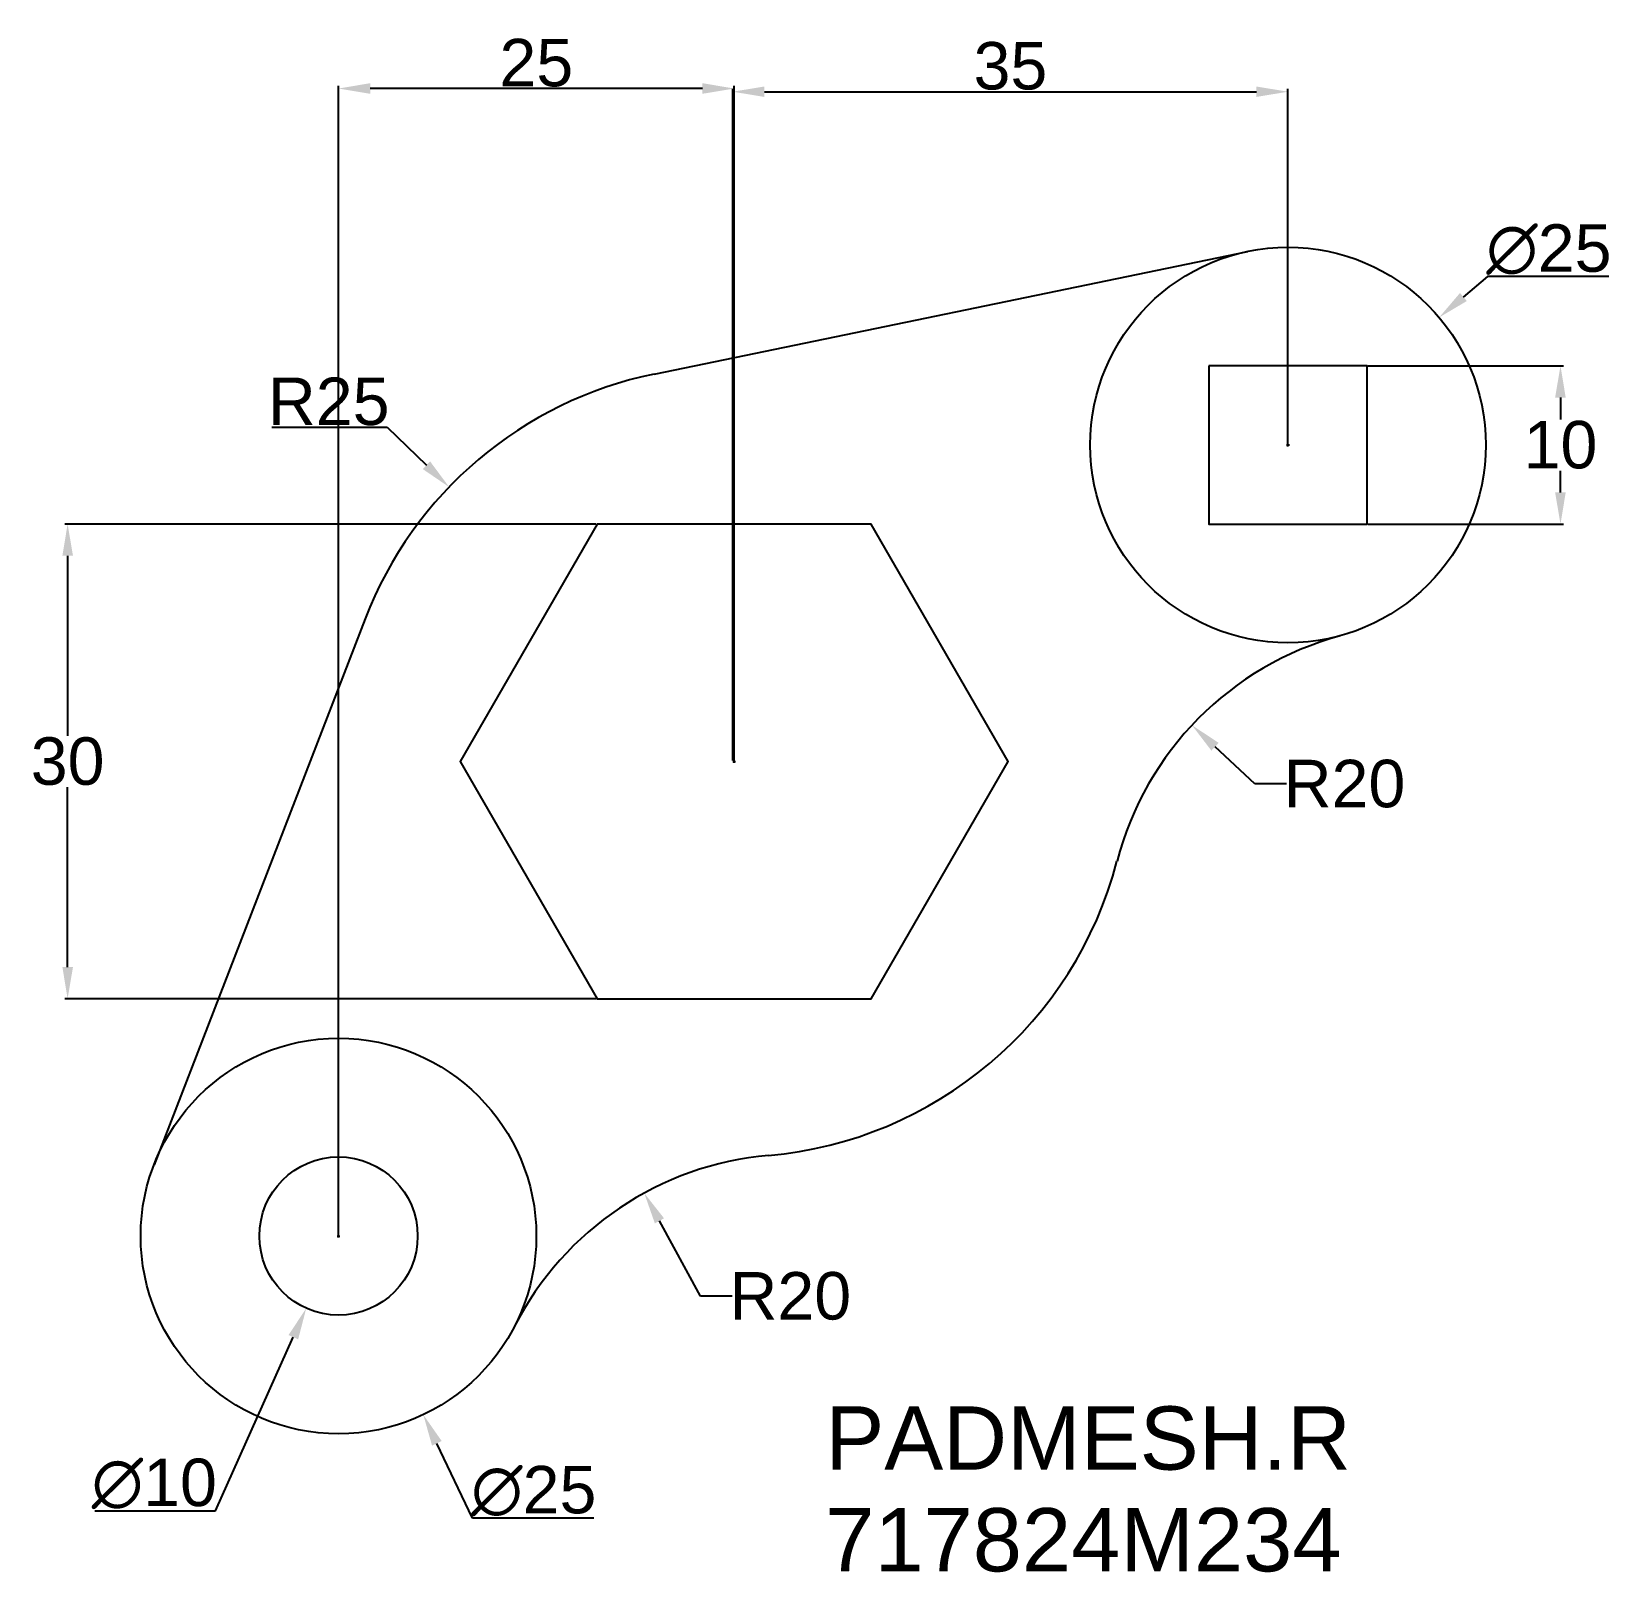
# Model space of a CAD drawing. Header units: millimetres. Extents: x 264 to 364, y 67 to 165.
import ezdxf

# ---------------------------------------------------------------- set-up
doc = ezdxf.new("R2010")
doc.units = ezdxf.units.MM
doc.header["$MEASUREMENT"] = 0
doc.styles.get("Standard").update_dxf_attribs({"font": 'arial.ttf'})
doc.dimstyles.get("Standard").update_dxf_attribs({"dimtxt": 3, "dimasz": 2, "dimexe": 0.18, "dimexo": 0.0625, "dimgap": 0.09, "dimtad": 1, "dimtih": 1, "dimtoh": 1, "dimdec": 0, "dimzin": 0, "dimdsep": 46, "dimtxsty": 'Standard', "dimcen": 0.09, "dimadec": 0, "dimazin": 0, "dimtfac": 1, "dimtdec": 0, "dimtofl": 0, "dimtmove": 0, "dimatfit": 3, "dimfxl": 1, "dimtolj": 1, "dimtzin": 0, "dimarcsym": 0})

# ---------------------------------------------------------------- blocks, each defined once
blk = doc.blocks.new('*D2')
at = {"color": 0, "lineweight": -2, "transparency": 16777216}
for p, q in [((355.77, 149.09), (354.24, 147.8)), ((363.44, 149.09), (355.77, 149.09)), ((343.07, 138.45), (343.25, 138.45)), ((343.16, 138.36), (343.16, 138.54))]:
    blk.add_line(p, q, dxfattribs=at)
at = {"color": 0, "transparency": 16777216}
blk.add_solid([(354.03, 148.06), (354.46, 147.55), (352.71, 146.51)], dxfattribs=at)
at = {"layer": 'Defpoints', "color": 0, "transparency": 16777216}
for p in [(352.71, 146.51), (333.61, 130.38)]:
    blk.add_point(p, dxfattribs=at)
at = {"color": 0, "transparency": 16777216, "insert": (359.65, 150.8), "char_height": 3, "attachment_point": 5}
blk.add_mtext('\\A1;∅25', dxfattribs=at)
blk = doc.blocks.new('*D3')
at = {"color": 0, "lineweight": -2, "transparency": 16777216}
for p, q in [((283.07, 88.45), (283.25, 88.45)), ((283.16, 88.36), (283.16, 88.54)), ((291.62, 70.62), (289.37, 75.34)), ((299.29, 70.62), (291.62, 70.62))]:
    blk.add_line(p, q, dxfattribs=at)
at = {"color": 0, "transparency": 16777216}
blk.add_solid([(289.68, 75.49), (289.07, 75.2), (288.52, 77.15)], dxfattribs=at)
at = {"layer": 'Defpoints', "color": 0, "transparency": 16777216}
for p in [(277.81, 99.74), (288.52, 77.15)]:
    blk.add_point(p, dxfattribs=at)
at = {"color": 0, "transparency": 16777216, "insert": (295.5, 72.32), "char_height": 3, "attachment_point": 5}
blk.add_mtext('\\A1;∅25', dxfattribs=at)
blk = doc.blocks.new('*D4')
at = {"color": 0, "lineweight": -2, "transparency": 16777216}
for p, q in [((283.07, 88.45), (283.25, 88.45)), ((283.16, 88.36), (283.16, 88.54)), ((275.39, 71.08), (280.3, 82.06)), ((267.75, 71.08), (275.39, 71.08))]:
    blk.add_line(p, q, dxfattribs=at)
at = {"color": 0, "transparency": 16777216}
blk.add_solid([(280, 82.19), (280.61, 81.92), (281.12, 83.88)], dxfattribs=at)
at = {"layer": 'Defpoints', "color": 0, "transparency": 16777216}
for p in [(285.2, 93.01), (281.12, 83.88)]:
    blk.add_point(p, dxfattribs=at)
at = {"color": 0, "transparency": 16777216, "insert": (271.52, 72.78), "char_height": 3, "attachment_point": 5}
blk.add_mtext('\\A1;∅10', dxfattribs=at)
blk = doc.blocks.new('*D5')
at = {"color": 0, "lineweight": -2, "transparency": 16777216}
for p, q in [((348.22, 143.45), (360.56, 143.45)), ((360.38, 141.45), (360.38, 140.07)), ((360.38, 135.45), (360.38, 136.82)), ((348.22, 133.45), (360.56, 133.45))]:
    blk.add_line(p, q, dxfattribs=at)
at = {"color": 0, "transparency": 16777216}
for points in [[(360.04, 141.45), (360.71, 141.45), (360.38, 143.45)], [(360.04, 135.45), (360.71, 135.45), (360.38, 133.45)]]:
    blk.add_solid(points, dxfattribs=at)
at = {"layer": 'Defpoints', "color": 0, "transparency": 16777216}
for p in [(348.16, 143.45), (348.16, 133.45), (360.38, 133.45)]:
    blk.add_point(p, dxfattribs=at)
at = {"color": 0, "transparency": 16777216, "insert": (360.38, 138.45), "char_height": 3, "attachment_point": 5}
blk.add_mtext('\\A1;10', dxfattribs=at)
blk = doc.blocks.new('*D6')
at = {"color": 0, "lineweight": -2, "transparency": 16777216}
for p, q in [((299.44, 133.45), (265.86, 133.45)), ((266.04, 131.45), (266.04, 120.07)), ((266.04, 105.45), (266.04, 116.82)), ((299.44, 103.45), (265.86, 103.45))]:
    blk.add_line(p, q, dxfattribs=at)
at = {"color": 0, "transparency": 16777216}
for points in [[(265.71, 131.45), (266.38, 131.45), (266.04, 133.45)], [(265.71, 105.45), (266.38, 105.45), (266.04, 103.45)]]:
    blk.add_solid(points, dxfattribs=at)
at = {"layer": 'Defpoints', "color": 0, "transparency": 16777216}
for p in [(299.5, 133.45), (266.04, 103.45), (299.5, 103.45)]:
    blk.add_point(p, dxfattribs=at)
at = {"color": 0, "transparency": 16777216, "insert": (266.04, 118.45), "char_height": 3, "attachment_point": 5}
blk.add_mtext('\\A1;30', dxfattribs=at)
blk = doc.blocks.new('*D7')
at = {"color": 0, "lineweight": -2, "transparency": 16777216}
for p, q in [((278.95, 139.57), (286.23, 139.57)), ((286.23, 139.57), (288.71, 137.17)), ((308.07, 118.45), (308.25, 118.45)), ((308.16, 118.36), (308.16, 118.54))]:
    blk.add_line(p, q, dxfattribs=at)
at = {"color": 0, "transparency": 16777216}
blk.add_solid([(288.95, 137.41), (288.48, 136.93), (290.15, 135.79)], dxfattribs=at)
at = {"layer": 'Defpoints', "color": 0, "transparency": 16777216}
for p in [(290.15, 135.79), (308.16, 118.45)]:
    blk.add_point(p, dxfattribs=at)
at = {"color": 0, "transparency": 16777216, "insert": (282.54, 141.19), "char_height": 3, "attachment_point": 5}
blk.add_mtext('\\A1;R25', dxfattribs=at)
blk = doc.blocks.new('*D8')
at = {"color": 0, "lineweight": -2, "transparency": 16777216}
for p, q in [((341.06, 117.03), (338.55, 119.37)), ((343.06, 117.03), (341.06, 117.03))]:
    blk.add_line(p, q, dxfattribs=at)
at = {"color": 0, "transparency": 16777216}
blk.add_solid([(338.78, 119.62), (338.32, 119.13), (337.09, 120.74)], dxfattribs=at)
at = {"layer": 'Defpoints', "color": 0, "transparency": 16777216}
for p in [(337.09, 120.74), (351.71, 107.09)]:
    blk.add_point(p, dxfattribs=at)
at = {"color": 0, "transparency": 16777216, "insert": (346.73, 117.03), "char_height": 3, "attachment_point": 5}
blk.add_mtext('\\A1;R20', dxfattribs=at)
blk = doc.blocks.new('*D9')
at = {"color": 0, "lineweight": -2, "transparency": 16777216}
for p, q in [((306.04, 84.65), (303.44, 89.41)), ((308.04, 84.65), (306.04, 84.65))]:
    blk.add_line(p, q, dxfattribs=at)
at = {"color": 0, "transparency": 16777216}
blk.add_solid([(303.73, 89.57), (303.15, 89.25), (302.48, 91.16)], dxfattribs=at)
at = {"layer": 'Defpoints', "color": 0, "transparency": 16777216}
for p in [(302.48, 91.16), (312.08, 73.62)]:
    blk.add_point(p, dxfattribs=at)
at = {"color": 0, "transparency": 16777216, "insert": (311.71, 84.65), "char_height": 3, "attachment_point": 5}
blk.add_mtext('\\A1;R20', dxfattribs=at)
blk = doc.blocks.new('*D12')
at = {"color": 0, "lineweight": -2, "transparency": 16777216}
for p, q in [((283.16, 88.51), (283.16, 161.16)), ((306.16, 160.98), (285.16, 160.98)), ((308.16, 118.42), (308.16, 161.16))]:
    blk.add_line(p, q, dxfattribs=at)
at = {"color": 0, "transparency": 16777216}
for points in [[(285.16, 161.32), (285.16, 160.65), (283.16, 160.98)], [(306.16, 161.32), (306.16, 160.65), (308.16, 160.98)]]:
    blk.add_solid(points, dxfattribs=at)
at = {"layer": 'Defpoints', "color": 0, "transparency": 16777216}
for p in [(283.16, 160.98), (308.16, 118.36), (283.16, 88.45)]:
    blk.add_point(p, dxfattribs=at)
at = {"color": 0, "transparency": 16777216, "insert": (295.66, 162.6), "char_height": 3, "attachment_point": 5}
blk.add_mtext('\\A1;25', dxfattribs=at)
blk = doc.blocks.new('*D13')
at = {"color": 0, "lineweight": -2, "transparency": 16777216}
for p, q in [((308.07, 118.51), (308.07, 160.96)), ((310.07, 160.78), (341.16, 160.78)), ((343.16, 138.51), (343.16, 160.96))]:
    blk.add_line(p, q, dxfattribs=at)
at = {"color": 0, "transparency": 16777216}
for points in [[(310.07, 161.11), (310.07, 160.45), (308.07, 160.78)], [(341.16, 161.11), (341.16, 160.45), (343.16, 160.78)]]:
    blk.add_solid(points, dxfattribs=at)
at = {"layer": 'Defpoints', "color": 0, "transparency": 16777216}
for p in [(343.16, 160.78), (343.16, 138.45), (308.07, 118.45)]:
    blk.add_point(p, dxfattribs=at)
at = {"color": 0, "transparency": 16777216, "insert": (325.62, 162.4), "char_height": 3, "attachment_point": 5}
blk.add_mtext('\\A1;35', dxfattribs=at)

msp = doc.modelspace()

# ---------------------------------------------------------------- linework, layer by layer
for p, q in [((303.1, 142.93), (340.63, 150.69)), ((284.84, 127.46), (271.5, 92.95))]:
    msp.add_line(p, q)
for points in [[(338.16, 143.45), (338.16, 133.45), (348.16, 133.45), (348.16, 143.45)], [(299.5, 133.45), (290.84, 118.45), (299.5, 103.45), (316.82, 103.45), (325.48, 118.45), (316.82, 133.45)]]:
    msp.add_lwpolyline(points, close=True)
for centre, radius in [((343.16, 138.45), 12.5), ((283.16, 88.45), 12.5), ((283.16, 88.45), 5)]:
    msp.add_circle(centre, radius)
for centre, radius, start, end in [((308.16, 118.45), 25, 101.6804, 158.8629), ((351.71, 107.09), 20, 105.2405, 165.3817), ((308.16, 118.45), 25, 274.9971, 345.3817), ((312.08, 73.62), 20, 94.9971, 152.853)]:
    msp.add_arc(centre, radius, start, end)

# ---------------------------------------------------------------- texts
for s, p in [('PADMESH.R', (313.92, 73.68)), ('717824M234', (313.92, 67.25))]:
    msp.add_text(s, height=4).set_placement(p)

# ---------------------------------------------------------------- dimensions: what is measured, and where the dimension line sits
for base, p1, p2, picture, middle in [((283.16, 160.98), (308.16, 118.36), (283.16, 88.45), '*D12', (295.66, 162.6)), ((343.16, 160.78), (308.07, 118.45), (343.16, 138.45), '*D13', (325.62, 162.4))]:
    dim = msp.add_linear_dim(base=base, p1=p1, p2=p2, dimstyle='Standard')
    dim.commit()
    dim.dimension.update_dxf_attribs({"geometry": picture, "text_midpoint": middle})
for p1, p2, picture, middle in [((333.61, 130.38), (352.71, 146.51), '*D2', (359.65, 150.8)), ((277.81, 99.74), (288.52, 77.15), '*D3', (295.5, 72.32))]:
    dim = msp.add_diameter_dim_2p(p1=p1, p2=p2, dimstyle='Standard')
    dim.commit()
    dim.dimension.update_dxf_attribs({"geometry": picture, "text_midpoint": middle})
for base, p1, p2, picture, middle in [((360.38, 133.45), (348.16, 143.45), (348.16, 133.45), '*D5', (360.38, 138.45)), ((266.04, 103.45), (299.5, 133.45), (299.5, 103.45), '*D6', (266.04, 118.45))]:
    dim = msp.add_linear_dim(base=base, p1=p1, p2=p2, angle=90, dimstyle='Standard')
    dim.commit()
    dim.dimension.update_dxf_attribs({"geometry": picture, "text_midpoint": middle})
for center, mpoint, picture, middle in [((308.16, 118.45), (290.15, 135.79), '*D7', (282.54, 139.57)), ((351.71, 107.09), (337.09, 120.74), '*D8', (346.73, 117.03)), ((312.08, 73.62), (302.48, 91.16), '*D9', (311.71, 84.65))]:
    dim = msp.add_radius_dim(center=center, mpoint=mpoint, dimstyle='Standard')
    dim.commit()
    dim.dimension.update_dxf_attribs({"geometry": picture, "text_midpoint": middle, "dimtype": 164})
dim = msp.add_diameter_dim_2p(p1=(285.2, 93.01), p2=(281.12, 83.88), dimstyle='Standard')
dim.commit()
dim.dimension.update_dxf_attribs({"geometry": '*D4', "text_midpoint": (271.52, 71.08), "dimtype": 163})

doc.saveas('drawing.dxf')
